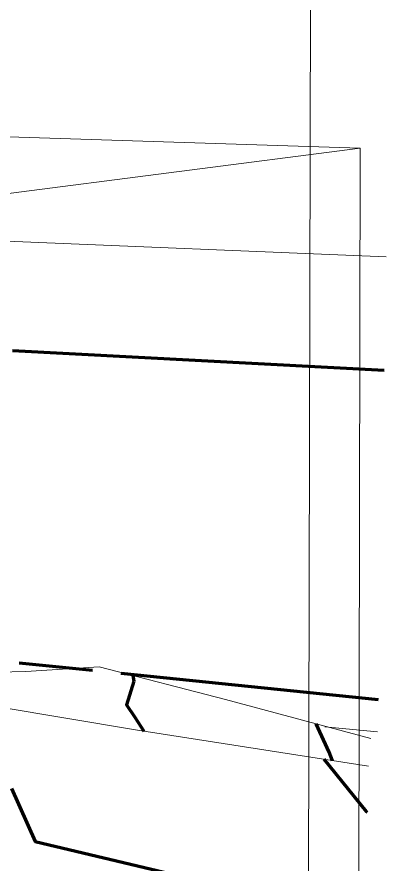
# Model space of a CAD drawing. Header units: inches. Extents: x 5690 to 5695, y -585 to 907.
# Drawn here: x 5692.3309 to 5692.4127, y 126.3497 to 126.5375 of the extents above; entities that cross this region are included whole.
import ezdxf

# ---------------------------------------------------------------- set-up
doc = ezdxf.new("R2010")
doc.units = ezdxf.units.IN
doc.header["$MEASUREMENT"] = 0
for name, color, linetype, lineweight in [('C-TOPO', 7, 'Continuous', 9), ('C-TOPO-MAJR', 7, 'Continuous', 70), ('G-ANNO-SYMB-1', 111, 'Continuous', 9)]:
    doc.layers.add(name, color=color, linetype=linetype, lineweight=lineweight)

msp = doc.modelspace()

# ---------------------------------------------------------------- linework, layer by layer
at = {"layer": 'C-TOPO'}
for p, q in [((5692.2066, 126.49286), (5692.41271, 126.48436)), ((5692.33285, 126.39236), (5692.2917, 126.39151)), ((5692.34917, 126.39337), (5692.33285, 126.39236)), ((5692.34917, 126.39337), (5692.37713, 126.38613)), ((5692.30745, 126.38774), (5692.35721, 126.37946)), ((5692.37712, 126.38613), (5692.40936, 126.37747)), ((5692.35719, 126.37946), (5692.40882, 126.37137)), ((5692.39918, 126.3801), (5692.41082, 126.37899)), ((5692.41082, 126.37899), (5692.39918, 126.3801))]:
    msp.add_line(p, q, dxfattribs=at)
at = {"layer": 'C-TOPO-MAJR'}
for p, q in [((5692.32996, 126.46359), (5692.41226, 126.45921)), ((5692.3314, 126.39429), (5692.34764, 126.39264)), ((5692.35395, 126.39199), (5692.41095, 126.38618)), ((5692.35657, 126.39145), (5692.35681, 126.39019)), ((5692.35705, 126.38226), (5692.359, 126.37915)), ((5692.40013, 126.37444), (5692.39722, 126.38073)), ((5692.40087, 126.37255), (5692.40013, 126.37444))]:
    msp.add_line(p, q, dxfattribs=at)
for points in [[(5692.35681, 126.39019, 0), (5692.35516, 126.38498, 0), (5692.35705, 126.38226, 0)], [(5692.39894, 126.37291, 0), (5692.40832, 126.36133, 0), (5692.40849, 126.36116, 0)], [(5692.3297, 126.3664, 0), (5692.33494, 126.35463, 0), (5692.40737, 126.33744, 0)]]:
    msp.add_polyline3d(points, dxfattribs=at)
at = {"layer": 'G-ANNO-SYMB-1'}
for p, q in [((5692.39643, 126.78158), (5692.39545, 126.28938)), ((5692.40699, 126.50847), (5692.17722, 126.51586)), ((5692.40699, 126.50847), (5692.2224, 126.48456)), ((5692.40699, 126.50847), (5692.40657, 126.30183))]:
    msp.add_line(p, q, dxfattribs=at)

doc.saveas('drawing.dxf')
